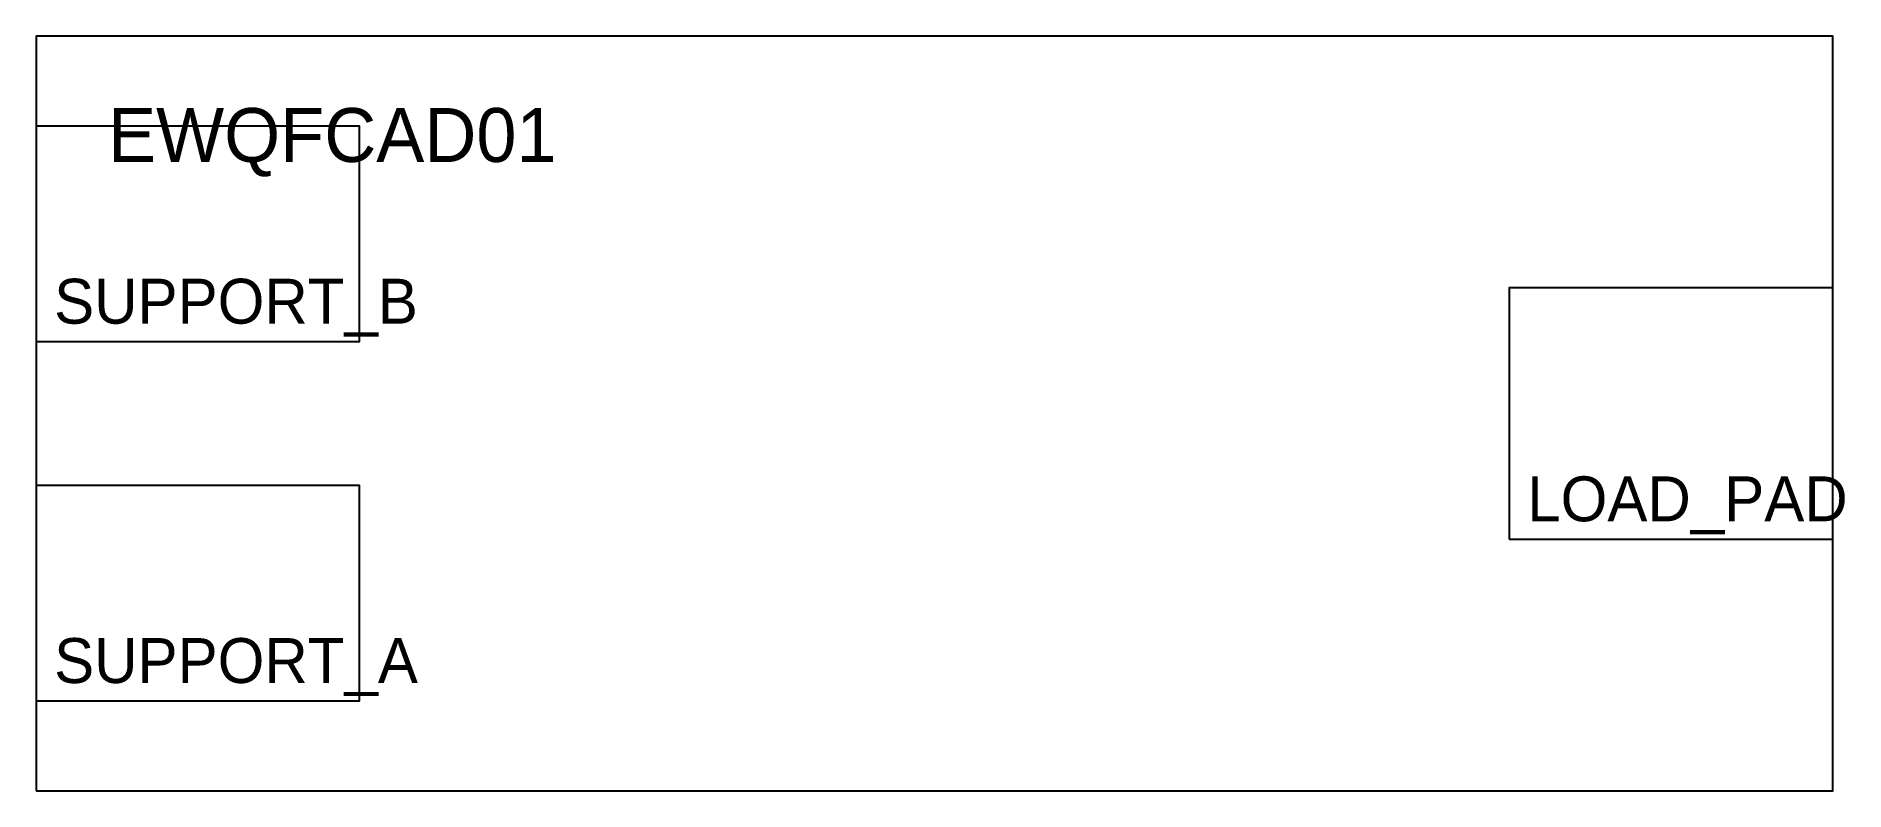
# Model space of a CAD drawing. Header units: metres. Extents: x 0 to 101, y 0 to 42.
import ezdxf

# ---------------------------------------------------------------- set-up
doc = ezdxf.new("R2010")
doc.units = ezdxf.units.M
for name, color, linetype in [('ENVELOPE', 7, 'Continuous'), ('LABEL', 7, 'Continuous'), ('LOAD_ZONE', 7, 'Continuous'), ('SUPPORT_ZONE', 7, 'Continuous')]:
    doc.layers.add(name, color=color, linetype=linetype)

msp = doc.modelspace()

# ---------------------------------------------------------------- linework, layer by layer
at = {"layer": 'ENVELOPE'}
msp.add_lwpolyline([(0, 0), (100, 0), (100, 42), (0, 42)], close=True, dxfattribs=at)
at = {"layer": 'LOAD_ZONE'}
msp.add_lwpolyline([(82, 14), (100, 14), (100, 28), (82, 28)], close=True, dxfattribs=at)
at = {"layer": 'SUPPORT_ZONE'}
for points in [[(0, 25), (18, 25), (18, 37), (0, 37)], [(0, 5), (18, 5), (18, 17), (0, 17)]]:
    msp.add_lwpolyline(points, close=True, dxfattribs=at)

# ---------------------------------------------------------------- texts
at = {"layer": 'LABEL'}
for s, height, p in [('EWQFCAD01', 3, (4, 35)), ('SUPPORT_B', 2.5, (1, 26)), ('LOAD_PAD', 2.5, (83, 15)), ('SUPPORT_A', 2.5, (1, 6))]:
    msp.add_text(s, height=height, dxfattribs=at).set_placement(p)

doc.saveas('drawing.dxf')
